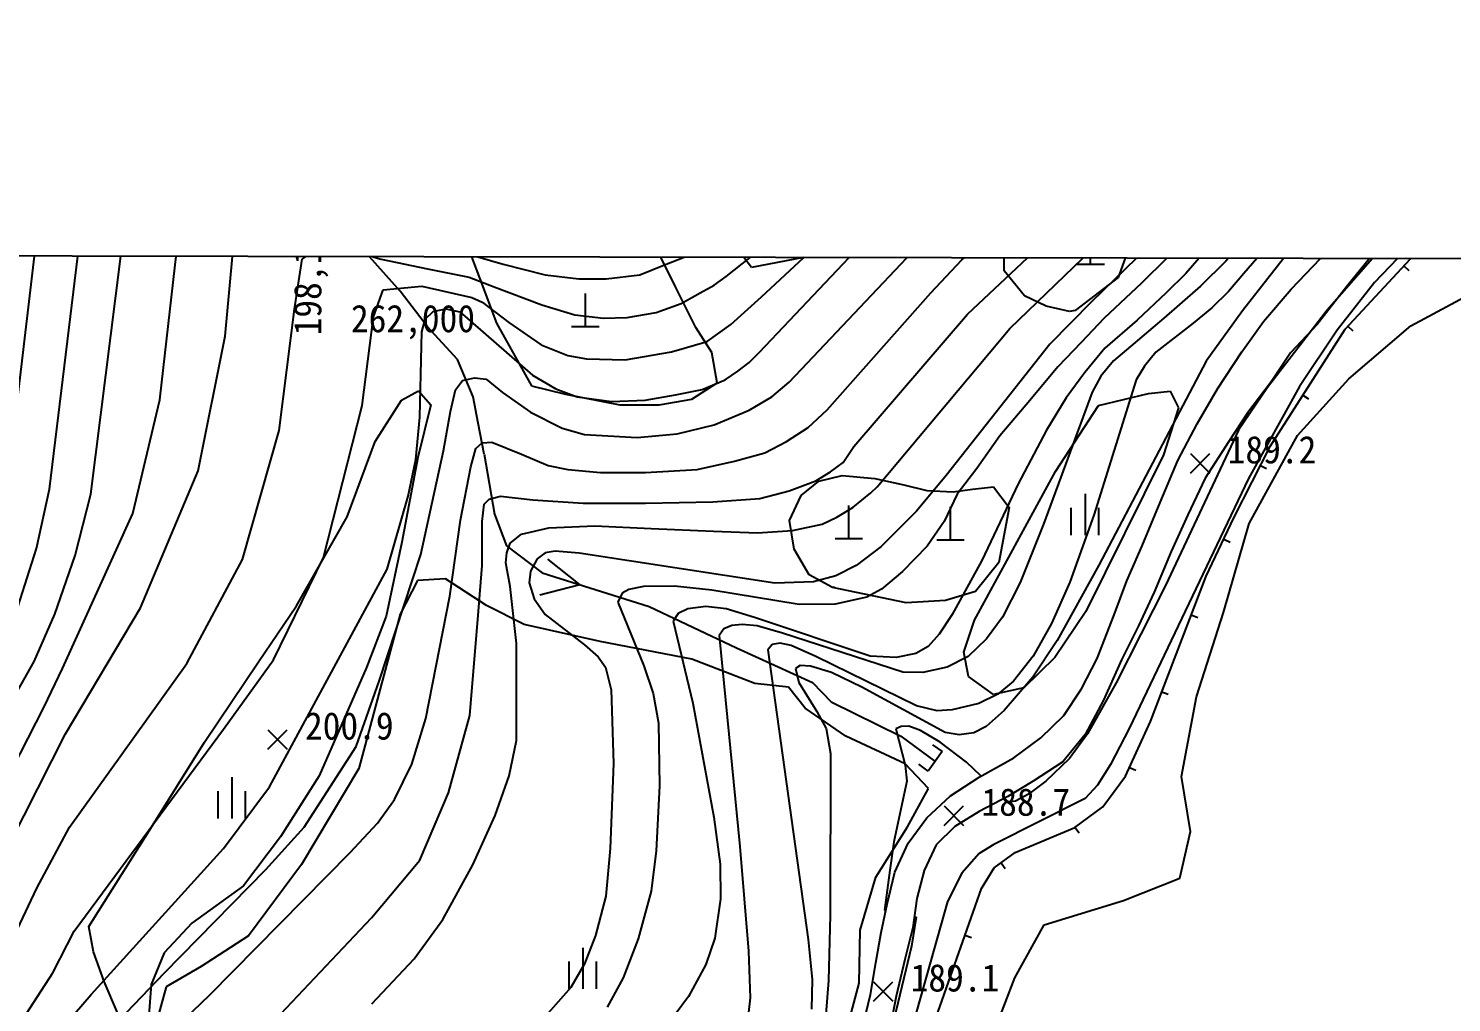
# Model space of a CAD drawing. Header units: millimetres. Extents: x 10470 to 11266, y 1103 to 1807.
# Drawn here: x 10846.3 to 10950.1, y 1491.6 to 1562.6 of the extents above; entities that cross this region are included whole.
import ezdxf
from ezdxf.xclip import XClip

# ---------------------------------------------------------------- set-up
doc = ezdxf.new("R2010")
doc.units = ezdxf.units.MM
doc.header["$LTSCALE"] = 10
doc.header["$MEASUREMENT"] = 0
doc.header["$XCLIPFRAME"] = 2
doc.layers.add('TX-PAPR', color=2, linetype='Continuous', plot=False)
doc.layers.add('TZ-BASE', color=253, linetype='Continuous')
doc.styles.add('HANA', font='GulimChe.ttf')

# ---------------------------------------------------------------- blocks, each defined once
blk = doc.blocks.new('JD-SDFHSFH5FGCFH6')
at = {"layer": 'TZ-BASE'}
for p, q in [((391.43, 91.04, 192), (376.49, 74.08, 192)), ((391.97, 89.49, 191), (377.8, 73.17, 191)), ((340.08, 72.96, 202), (356.97, 86.45, 202)), ((357.25, 74.18, 198), (368.42, 83.96, 198)), ((357.67, 70.22, 197), (371.77, 83.43, 197)), ((293.75, 57.1, 205), (296.67, 80.04, 205)), ((360.75, 69.18, 196), (372.46, 80.46, 196)), ((342.65, 71.49, 201), (351.11, 79.32, 201)), ((287.42, 55.48, 207), (290.05, 77.89, 207)), ((299.91, 73.81, 204), (300.47, 78.16, 204)), ((335.34, 74.33, 201.33), (334.34, 77.37, 201.33)), ((341.93, 73.62, 206.32), (338.82, 77.57, 206.32)), ((372.55, 76.81, 195), (366.71, 71.11, 195)), ((370.18, 77.01, 195.25), (368.64, 72.88, 195.25)), ((385.2, 69.12, 187), (392.92, 77.47, 187)), ((290.76, 57.47, 206), (293.04, 76.42, 206)), ((303.56, 68.61, 203), (304.26, 76.19, 203)), ((320.97, 75.78, 201.33), (322.11, 72.8, 201.33)), ((342.5, 67.45, 200), (350.58, 75.95, 200)), ((366.64, 73.86, 195.08), (366.64, 76.26, 195.08)), ((373.86, 75.9, 194), (370.34, 72.48, 194)), ((382.16, 76.17, 190), (379.12, 72.26, 190)), ((309.17, 74.23, 202), (311, 75.35, 202)), ((311, 75.35, 202), (314.93, 74.23, 202)), ((316.31, 71.9, 202.91), (313.71, 74.8, 202.91)), ((320.6, 74.78, 203), (323.82, 73.85, 203)), ((348.49, 74.87, 206.32), (341.93, 73.62, 206.32)), ((345.56, 66.2, 199), (353.77, 74.89, 199)), ((360.33, 73.38, 195.25), (360.33, 74.91, 195.25)), ((375.18, 74.99, 193), (373.58, 73.17, 193)), ((389.66, 74.97, 188), (387.32, 72.52, 188)), ((298.78, 63.98, 204), (299.91, 73.81, 204)), ((308.61, 70.58, 202), (309.17, 74.23, 202)), ((314.93, 74.23, 202), (318.3, 73.52, 202)), ((323.82, 73.85, 203), (326.89, 73.08, 203)), ((333.78, 73.08, 203), (335.57, 73.8, 203)), ((336.37, 72.22, 201.33), (335.34, 74.33, 201.33)), ((335.57, 73.8, 203), (337.26, 74.46, 203)), ((355, 71.77, 198), (357.25, 74.18, 198)), ((365.64, 73.86, 195.08), (367.64, 73.86, 195.08)), ((376.49, 74.08, 192), (374.66, 72.25, 192)), ((381.26, 72.05, 170.27), (383.56, 74.43, 170.27)), ((387.3, 74.39, 189), (383.87, 70.51, 189)), ((387.07, 74.39, 188.04), (385.29, 72.2, 188.04)), ((389.47, 73.74, 187), (389.84, 73.4, 187)), ((318.3, 73.52, 202), (321.34, 72.91, 202)), ((321.34, 72.91, 202), (323.16, 72.22, 202)), ((322.11, 72.8, 201.33), (323.32, 69.56, 201.33)), ((326.89, 73.08, 203), (329.34, 72.78, 203)), ((329.34, 72.78, 203), (331.33, 72.78, 203)), ((331.33, 72.78, 203), (333.78, 73.08, 203)), ((339.2, 72.32, 202), (340.08, 72.96, 202)), ((361.81, 71.55, 195.25), (360.33, 73.38, 195.25)), ((368.64, 72.88, 195.25), (365.52, 70.49, 195.25)), ((373.58, 73.17, 193), (372.14, 71.76, 193)), ((377.8, 73.17, 191), (376.7, 71.86, 191)), ((314.37, 70.02, 201), (315.07, 71.98, 201)), ((315.07, 71.98, 201), (317.88, 72.26, 201)), ((318.3, 69.3, 202.91), (316.31, 71.9, 202.91)), ((317.88, 72.26, 201), (321.53, 71.42, 201)), ((323.16, 72.22, 202), (326.63, 70.89, 202)), ((329.81, 69.32, 202.69), (329.81, 71.72, 202.69)), ((337.87, 69.25, 201.33), (336.37, 72.22, 201.33)), ((336.8, 70.99, 202), (338.18, 71.76, 202)), ((338.18, 71.76, 202), (339.2, 72.32, 202)), ((347.44, 63.25, 198), (355, 71.77, 198)), ((370.34, 72.48, 194), (367.62, 69.93, 194)), ((372.14, 71.76, 193), (370.04, 69.79, 193)), ((374.66, 72.25, 192), (371.98, 69.93, 192)), ((376.7, 71.86, 191), (375.48, 70.68, 191)), ((379.12, 72.26, 190), (377.72, 70.47, 190)), ((379.24, 69.67, 170.27), (381.26, 72.05, 170.27)), ((385.29, 72.2, 188.04), (383.16, 69.47, 188.04)), ((387.32, 72.52, 188), (384.61, 69.06, 188)), ((389.99, 69.37, 184.95), (394.55, 71.83, 184.95)), ((307.49, 61.73, 202), (308.61, 70.58, 202)), ((318.71, 70.4, 200), (319.65, 70.6, 200)), ((319.65, 70.6, 200), (320.65, 70.39, 200)), ((321.53, 71.42, 201), (322.02, 71.21, 201)), ((322.02, 71.21, 201), (322.29, 71.09, 201)), ((322.29, 71.09, 201), (324.23, 69.61, 201)), ((326.63, 70.89, 202), (329.03, 70.17, 202)), ((334.96, 70.33, 202), (336.8, 70.99, 202)), ((340.42, 69.46, 201), (342.65, 71.49, 201)), ((363.41, 70.79, 195.25), (361.81, 71.55, 195.25)), ((365.1, 70.42, 195.25), (363.41, 70.79, 195.25)), ((366.71, 71.11, 195), (363.66, 68.04, 195)), ((375.48, 70.68, 191), (374.11, 69.57, 191)), ((313.53, 63.56, 201), (314.37, 70.02, 201)), ((317.88, 68.94, 200), (318.14, 69.84, 200)), ((318.14, 69.84, 200), (318.71, 70.4, 200)), ((320.65, 70.39, 200), (325.95, 65.76, 200)), ((323.32, 69.56, 201.33), (325.88, 65, 201.33)), ((324.23, 69.61, 201), (326.58, 67.98, 201)), ((329.03, 70.17, 202), (331.13, 69.92, 202)), ((331.13, 69.92, 202), (332.86, 69.97, 202)), ((332.86, 69.97, 202), (334.96, 70.33, 202)), ((349.39, 60.56, 197), (357.67, 70.22, 197)), ((365.52, 70.49, 195.25), (365.1, 70.42, 195.25)), ((367.62, 69.93, 194), (365.94, 68.16, 194)), ((370.04, 69.79, 193), (367.68, 67.73, 193)), ((371.98, 69.93, 192), (369.58, 67.89, 192)), ((374.11, 69.57, 191), (371.39, 67.44, 191)), ((377.72, 70.47, 190), (375.06, 66.79, 190)), ((377.67, 67.48, 170.27), (379.24, 69.67, 170.27)), ((383.87, 70.51, 189), (379.54, 64.88, 189)), ((301.59, 58.79, 203), (303.56, 68.61, 203)), ((317.86, 67.9, 200), (317.88, 68.94, 200)), ((320.49, 66.92, 202.91), (318.3, 69.3, 202.91)), ((328.81, 69.32, 202.69), (330.81, 69.32, 202.69)), ((339.03, 67.42, 201.33), (337.87, 69.25, 201.33)), ((338.69, 68.23, 201), (340.42, 69.46, 201)), ((351.08, 57.63, 196), (360.75, 69.18, 196)), ((379.75, 60.63, 187), (385.2, 69.12, 187)), ((383.16, 69.47, 188.04), (381.22, 67.41, 188.04)), ((384.61, 69.06, 188), (381.87, 64.94, 188)), ((385.39, 69.33, 187), (385.76, 68.99, 187)), ((385.47, 65.51, 184.95), (389.99, 69.37, 184.95)), ((317.74, 62.72, 200), (317.86, 67.9, 200)), ((326.58, 67.98, 201), (328.52, 67.21, 201)), ((332.71, 66.9, 201), (336.08, 67.47, 201)), ((336.08, 67.47, 201), (338.69, 68.23, 201)), ((342.03, 66.99, 200), (342.5, 67.45, 200)), ((363.66, 68.04, 195), (356.11, 58.46, 195)), ((365.94, 68.16, 194), (364.24, 66.39, 194)), ((367.68, 67.73, 193), (366.21, 65.96, 193)), ((369.58, 67.89, 192), (368.3, 66.81, 192)), ((371.39, 67.44, 191), (370.57, 66.42, 191)), ((375.88, 64.77, 170.27), (377.67, 67.48, 170.27)), ((321.63, 64.19, 202.91), (320.49, 66.92, 202.91)), ((328.52, 67.21, 201), (329.9, 66.96, 201)), ((329.9, 66.96, 201), (332.71, 66.9, 201)), ((339.41, 65.21, 201.33), (339.03, 67.42, 201.33)), ((340.92, 66.07, 200), (341.74, 66.7, 200)), ((341.74, 66.7, 200), (342.03, 66.99, 200)), ((375.06, 66.79, 190), (367.23, 51.92, 190)), ((368.3, 66.81, 192), (367.39, 65.7, 192)), ((370.57, 66.42, 191), (369.96, 65.43, 191)), ((381.22, 67.41, 188.04), (379.81, 65.29, 188.04)), ((320.35, 64.71, 199), (320.86, 65.37, 199)), ((320.86, 65.37, 199), (321.73, 65.58, 199)), ((321.73, 65.58, 199), (322.59, 65.47, 199)), ((322.59, 65.47, 199), (323.77, 64.5, 199)), ((325.95, 65.76, 200), (327.65, 64.77, 200)), ((338.32, 64.72, 200), (340.01, 65.44, 200)), ((340.01, 65.44, 200), (340.92, 66.07, 200)), ((344.66, 65.27, 199), (345.56, 66.2, 199)), ((364.24, 66.39, 194), (362.21, 63.93, 194)), ((366.21, 65.96, 193), (364.86, 64.12, 193)), ((367.39, 65.7, 192), (366.76, 64.53, 192)), ((369.96, 65.43, 191), (366.87, 55.56, 191)), ((381.72, 61.38, 184.95), (385.47, 65.51, 184.95)), ((316.41, 63.95, 200.85), (317.65, 64.63, 200.85)), ((317.65, 64.63, 200.85), (318.54, 63.6, 200.85)), ((319.99, 63.12, 199), (320.35, 64.71, 199)), ((323.77, 64.5, 199), (325.81, 63.07, 199)), ((325.88, 65, 201.33), (325.89, 65, 201.33)), ((325.89, 65, 201.33), (328.35, 64.39, 201.33)), ((327.65, 64.77, 200), (329.2, 64.19, 200)), ((328.35, 64.39, 201.33), (332.33, 63.6, 201.33)), ((334.17, 63.95, 200), (336.39, 64.33, 200)), ((336.39, 64.33, 200), (338.32, 64.72, 200)), ((337.57, 64.01, 201.33), (339.41, 65.21, 201.33)), ((343.39, 64.2, 199), (344.66, 65.27, 199)), ((366.76, 64.53, 192), (363.2, 54.92, 192)), ((367.22, 63.55, 190.8), (370.86, 64.44, 190.8)), ((370.86, 64.44, 190.8), (372.43, 64.61, 190.8)), ((372.43, 64.61, 190.8), (373.05, 63.39, 190.8)), ((374.41, 62.22, 170.27), (375.88, 64.77, 170.27)), ((379.54, 64.88, 189), (377.43, 61.77, 189)), ((379.81, 65.29, 188.04), (378.11, 63.05, 188.04)), ((381.87, 64.94, 188), (378.15, 58.23, 188)), ((382.11, 64.32, 187), (382.53, 64.05, 187)), ((296.82, 55.7, 204), (298.78, 63.98, 204)), ((310.72, 52.47, 201), (313.53, 63.56, 201)), ((314.48, 60.94, 200.85), (316.41, 63.95, 200.85)), ((318.54, 63.6, 200.85), (317.6, 59.77, 200.85)), ((322, 62.28, 202.91), (321.63, 64.19, 202.91)), ((329.2, 64.19, 200), (331.71, 63.85, 200)), ((331.71, 63.85, 200), (334.17, 63.95, 200)), ((332.33, 63.6, 201.33), (335.2, 63.6, 201.33)), ((335.2, 63.6, 201.33), (337.57, 64.01, 201.33)), ((341.75, 63.23, 199), (343.39, 64.2, 199)), ((362.21, 63.93, 194), (360.01, 61.34, 194)), ((364.86, 64.12, 193), (363.42, 61.76, 193)), ((364.09, 58.76, 190.8), (367.22, 63.55, 190.8)), ((373.05, 63.39, 190.8), (371.95, 59.97, 190.8)), ((317.46, 59.63, 200), (317.74, 62.72, 200)), ((319.48, 60.26, 199), (319.99, 63.12, 199)), ((322.43, 60.02, 202.91), (322, 62.28, 202.91)), ((325.81, 63.07, 199), (328.11, 61.9, 199)), ((339.2, 62.15, 199), (341.75, 63.23, 199)), ((346.04, 61.95, 198), (347.44, 63.25, 198)), ((378.11, 63.05, 188.04), (376.71, 60.93, 188.04)), ((304.82, 52.33, 202), (307.49, 61.73, 202)), ((328.11, 61.9, 199), (329.75, 61.44, 199)), ((329.75, 61.44, 199), (333.58, 61.23, 199)), ((333.58, 61.23, 199), (336.49, 61.49, 199)), ((336.49, 61.49, 199), (339.2, 62.15, 199)), ((344.46, 60.93, 198), (346.04, 61.95, 198)), ((360.01, 61.34, 194), (358.34, 58.98, 194)), ((363.42, 61.76, 193), (361.36, 57.86, 193)), ((377.43, 61.77, 189), (372.1, 50.43, 189)), ((373, 59.54, 170.27), (374.41, 62.22, 170.27)), ((378.19, 54.96, 184.95), (381.72, 61.38, 184.95)), ((312.44, 55.45, 200.85), (314.48, 60.94, 200.85)), ((317.82, 52.69, 199), (319.48, 60.26, 199)), ((321.47, 59.09, 198), (321.83, 60.42, 198)), ((321.83, 60.42, 198), (322.29, 60.83, 198)), ((322.29, 60.83, 198), (323, 60.88, 198)), ((323, 60.88, 198), (325.15, 60.01, 198)), ((342.88, 60.11, 198), (344.46, 60.93, 198)), ((348.6, 59.4, 197), (349.39, 60.56, 197)), ((376.71, 60.93, 188.04), (374.98, 58.26, 188.04)), ((377.09, 55.37, 187), (379.75, 60.63, 187)), ((317.6, 59.77, 200.85), (316.42, 53.61, 200.85)), ((316.9, 56.96, 200), (317.46, 59.63, 200)), ((322.43, 60.02, 188.51), (323.19, 55.65, 188.51)), ((325.15, 60.01, 198), (327.09, 59.19, 198)), ((327.09, 59.19, 198), (328.52, 58.89, 198)), ((337.97, 58.89, 198), (340.68, 59.5, 198)), ((340.68, 59.5, 198), (342.88, 60.11, 198)), ((347.68, 58.73, 197), (348.6, 59.4, 197)), ((371.95, 59.97, 190.8), (366.3, 48.54, 190.8)), ((371.7, 56.5, 170.27), (373, 59.54, 170.27)), ((373.92, 58.63, 189.2), (375.33, 60.05, 189.2)), ((373.92, 60.05, 189.2), (375.33, 58.63, 189.2)), ((379.02, 59.18, 187), (379.46, 58.96, 187)), ((297.38, 48.82, 203), (301.59, 58.79, 203)), ((320.7, 55.21, 198), (321.47, 59.09, 198)), ((328.52, 58.89, 198), (330.92, 58.68, 198)), ((330.92, 58.68, 198), (334.19, 58.68, 198)), ((334.19, 58.68, 198), (337.97, 58.89, 198)), ((346.6, 58.07, 197), (347.68, 58.73, 197)), ((346.83, 58.05, 195.32), (348.54, 58.45, 195.32)), ((348.54, 58.45, 195.32), (350.91, 58.23, 195.32)), ((350.91, 58.23, 195.32), (353.02, 57.77, 195.32)), ((356.11, 58.46, 195), (353.94, 55.86, 195)), ((358.34, 58.98, 194), (356.9, 57.09, 194)), ((358.18, 47.92, 190.8), (364.09, 58.76, 190.8)), ((378.15, 58.23, 188), (369.44, 40.01, 188)), ((374.98, 58.26, 188.04), (373.72, 55.59, 188.04)), ((289.79, 53.14, 206), (290.76, 57.47, 206)), ((292.63, 52.63, 205), (293.75, 57.1, 205)), ((342.52, 56.79, 197), (344.66, 57.35, 197)), ((344.66, 57.35, 197), (346.6, 58.07, 197)), ((345.54, 57, 195.32), (346.83, 58.05, 195.32)), ((349.31, 56.13, 196), (350.61, 57.2, 196)), ((350.61, 57.2, 196), (351.08, 57.63, 196)), ((353.02, 57.77, 195.32), (354.69, 57.36, 195.32)), ((354.69, 57.36, 195.32), (356.63, 57.27, 195.32)), ((356.9, 57.09, 194), (355.96, 55.1, 194)), ((356.63, 57.27, 195.32), (358.03, 57.45, 195.32)), ((358.03, 57.45, 195.32), (359.57, 57.62, 195.32)), ((361.36, 57.86, 193), (358.72, 52.27, 193)), ((359.57, 57.62, 195.32), (360.7, 56.13, 195.32)), ((366.23, 57.11, 191.58), (366.23, 54.11, 191.58)), ((315.35, 51.63, 200), (316.9, 56.96, 200)), ((322.29, 55.11, 197), (322.44, 56.38, 197)), ((322.44, 56.38, 197), (322.8, 56.74, 197)), ((322.8, 56.74, 197), (323.62, 56.94, 197)), ((323.62, 56.94, 197), (325.97, 56.69, 197)), ((325.97, 56.69, 197), (329.64, 56.43, 197)), ((329.64, 56.43, 197), (334.19, 56.43, 197)), ((334.19, 56.43, 197), (339.09, 56.54, 197)), ((339.09, 56.54, 197), (342.52, 56.79, 197)), ((344.7, 55.18, 195.32), (345.54, 57, 195.32)), ((348.14, 55.41, 196), (349.31, 56.13, 196)), ((349.01, 53.86, 196.14), (349.01, 56.26, 196.14)), ((356.43, 53.77, 194.88), (356.43, 56.17, 194.88)), ((360.7, 56.13, 195.32), (359.95, 52.12, 195.32)), ((365.23, 54.11, 191.58), (365.23, 56.11, 191.58)), ((367.23, 54.11, 191.58), (367.23, 56.11, 191.58)), ((370.4, 53.34, 170.27), (371.7, 56.5, 170.27)), ((291.69, 44.38, 204), (296.82, 55.7, 204)), ((308.75, 48.95, 200.85), (312.44, 55.45, 200.85)), ((319.93, 49.67, 198), (320.7, 55.21, 198)), ((322.29, 51.89, 197), (322.29, 55.11, 197)), ((323.19, 55.65, 188.51), (324.07, 53.32, 188.51)), ((345.02, 53.1, 195.32), (344.7, 55.18, 195.32)), ((347.06, 54.9, 196), (348.14, 55.41, 196)), ((353.94, 55.86, 195), (351.36, 53.29, 195)), ((355.96, 55.1, 194), (354.73, 53.31, 194)), ((366.87, 55.56, 191), (365.13, 50.68, 191)), ((373.72, 55.59, 188.04), (372.5, 52.92, 188.04)), ((375.07, 51.13, 187), (377.09, 55.37, 187)), ((324.33, 53.52, 196), (325.15, 54.19, 196)), ((325.15, 54.19, 196), (327.14, 54.65, 196)), ((327.14, 54.65, 196), (330.51, 54.8, 196)), ((330.51, 54.8, 196), (334.6, 54.59, 196)), ((334.6, 54.59, 196), (339.15, 54.39, 196)), ((339.15, 54.39, 196), (342.36, 54.29, 196)), ((342.36, 54.29, 196), (344.92, 54.44, 196)), ((344.92, 54.44, 196), (347.06, 54.9, 196)), ((363.2, 54.92, 192), (361.5, 50.67, 192)), ((376.33, 48.47, 184.95), (378.19, 54.96, 184.95)), ((288.45, 48.86, 206), (289.79, 53.14, 206)), ((316.42, 53.61, 200.85), (315.3, 48.2, 200.85)), ((324.07, 53.32, 188.51), (326.65, 51.37, 188.51)), ((324.08, 52.81, 196), (324.33, 53.52, 196)), ((327.62, 52.95, 195), (326.88, 52.81, 195)), ((329.36, 52.79, 195), (327.62, 52.95, 195)), ((346.13, 51.22, 195.32), (345.02, 53.1, 195.32)), ((348.01, 53.86, 196.14), (350.01, 53.86, 196.14)), ((351.36, 53.29, 195), (349.54, 51.9, 195)), ((354.73, 53.31, 194), (352.93, 51.45, 194)), ((355.43, 53.77, 194.88), (357.43, 53.77, 194.88)), ((369.28, 50.77, 170.27), (370.4, 53.34, 170.27)), ((372.5, 52.92, 188.04), (371.27, 49.96, 188.04)), ((376.35, 53.81, 187), (376.8, 53.59, 187)), ((291.14, 48.35, 205), (292.63, 52.63, 205)), ((300.75, 44.75, 202), (304.82, 52.33, 202)), ((307.07, 45.03, 201), (310.72, 52.47, 201)), ((314.79, 43.48, 199), (317.82, 52.69, 199)), ((322.03, 48.57, 197), (322.29, 51.89, 197)), ((324.02, 52.09, 196), (324.08, 52.81, 196)), ((324.33, 50.36, 196), (324.02, 52.09, 196)), ((326.29, 52.39, 195), (325.81, 51.49, 195)), ((326.88, 52.81, 195), (326.29, 52.39, 195)), ((327.05, 52.36, 188.51), (329.4, 50.5, 188.51)), ((343.61, 50.61, 195), (329.36, 52.79, 195)), ((349.54, 51.9, 195), (348.06, 51.14, 195)), ((358.72, 52.27, 193), (356.55, 48.32, 193)), ((359.95, 52.12, 195.32), (358.24, 50, 195.32)), ((367.23, 51.92, 190), (364.2, 46.44, 190)), ((306.79, 35.76, 200), (315.35, 51.63, 200)), ((319.61, 50.92, 198.64), (317.57, 50.8, 198.64)), ((322.6, 48.99, 198.64), (319.61, 50.92, 198.64)), ((325.81, 51.49, 195), (325.71, 50.63, 195)), ((326.65, 51.37, 188.51), (334.46, 48.91, 188.51)), ((347.83, 50.29, 195.32), (346.13, 51.22, 195.32)), ((348.06, 51.14, 195), (346.45, 50.72, 195)), ((352.93, 51.45, 194), (351.4, 50.18, 194)), ((371.01, 40.54, 187), (375.07, 51.13, 187)), ((317.57, 50.8, 198.64), (316.31, 48.34, 198.64)), ((324.59, 47.96, 196), (324.33, 50.36, 196)), ((325.71, 50.63, 195), (326.07, 49.46, 195)), ((329.4, 50.5, 188.51), (326.5, 49.73, 188.51)), ((332.48, 49.89, 194), (332.18, 49.23, 194)), ((332.97, 50.16, 194), (332.48, 49.89, 194)), ((334.04, 50.37, 194), (332.97, 50.16, 194)), ((336.31, 50.39, 194), (334.04, 50.37, 194)), ((339.02, 50.11, 194), (336.31, 50.39, 194)), ((345.39, 49.06, 194), (339.02, 50.11, 194)), ((346.45, 50.72, 195), (343.61, 50.61, 195)), ((347.98, 50.31, 195.32), (347.83, 50.29, 195.32)), ((353.19, 49.17, 195.32), (347.83, 50.29, 195.32)), ((351.4, 50.18, 194), (350.33, 49.59, 194)), ((358.24, 50, 195.32), (356.05, 49.34, 195.32)), ((361.5, 50.67, 192), (360.22, 48.13, 192)), ((365.13, 50.68, 191), (363.79, 47.66, 191)), ((368.35, 48.31, 170.27), (369.28, 50.77, 170.27)), ((372.1, 50.43, 189), (368.49, 43.34, 189)), ((371.27, 49.96, 188.04), (370.12, 47.5, 188.04)), ((291.91, 39.64, 203), (297.38, 48.82, 203)), ((305.99, 44.88, 200.85), (308.75, 48.95, 200.85)), ((318.17, 40.75, 198), (319.93, 49.67, 198)), ((325.35, 47.61, 198.64), (322.6, 48.99, 198.64)), ((326.07, 49.46, 195), (326.87, 48.33, 195)), ((332.18, 49.23, 194), (334.07, 44.59, 194)), ((334.46, 48.91, 188.51), (340.82, 45.89, 188.51)), ((338.6, 48.9, 193), (337.27, 48.73, 193)), ((340.07, 48.73, 193), (338.6, 48.9, 193)), ((348.01, 49.09, 194), (345.39, 49.06, 194)), ((350.33, 49.59, 194), (348.01, 49.09, 194)), ((356.05, 49.34, 195.32), (353.19, 49.17, 195.32)), ((289.62, 44.91, 205), (291.14, 48.35, 205)), ((316.31, 48.34, 198.64), (313.29, 37.1, 198.64)), ((315.3, 48.2, 200.85), (313.86, 44.46, 200.85)), ((321.39, 40.96, 197), (322.03, 48.57, 197)), ((324.79, 46.22, 196), (324.59, 47.96, 196)), ((326.87, 48.33, 195), (329.74, 46.12, 195)), ((336.58, 48.4, 193), (336.21, 47.83, 193)), ((336.21, 47.83, 193), (337.64, 41.86, 193)), ((337.27, 48.73, 193), (336.58, 48.4, 193)), ((342.13, 48.11, 193), (340.07, 48.73, 193)), ((350.56, 45.3, 193), (342.13, 48.11, 193)), ((356.55, 48.32, 193), (355.61, 46.89, 193)), ((357.39, 45.58, 190.8), (358.18, 47.92, 190.8)), ((360.22, 48.13, 192), (359.06, 46.55, 192)), ((366.3, 48.54, 190.8), (364.04, 45.19, 190.8)), ((367.11, 45.13, 170.27), (368.35, 48.31, 170.27)), ((373.98, 48.3, 187), (374.45, 48.12, 187)), ((374.35, 42.32, 184.95), (376.33, 48.47, 184.95)), ((330.9, 46.37, 198.64), (325.35, 47.61, 198.64)), ((339.9, 47.29, 192), (339.56, 46.79, 192)), ((339.56, 46.79, 192), (341.08, 31.42, 192)), ((340.48, 47.52, 192), (339.9, 47.29, 192)), ((341.23, 47.61, 192), (340.48, 47.52, 192)), ((342.33, 47.51, 192), (341.23, 47.61, 192)), ((344.19, 46.96, 192), (342.33, 47.51, 192)), ((352.94, 44.13, 192), (344.19, 46.96, 192)), ((355.61, 46.89, 193), (354.8, 46, 193)), ((363.79, 47.66, 191), (362.44, 45.29, 191)), ((370.12, 47.5, 188.04), (368.88, 45.02, 188.04)), ((324.8, 43.36, 196), (324.79, 46.22, 196)), ((329.74, 46.12, 195), (330.75, 45.23, 195)), ((337.57, 45.06, 198.64), (330.9, 46.37, 198.64)), ((340.82, 45.89, 188.51), (346.36, 43.37, 188.51)), ((343.42, 46.13, 191), (343.1, 45.75, 191)), ((343.1, 45.75, 191), (346.04, 24.63, 191)), ((344.01, 46.24, 191), (343.42, 46.13, 191)), ((344.81, 46.06, 191), (344.01, 46.24, 191)), ((346.61, 45.26, 191), (344.81, 46.06, 191)), ((354.8, 46, 193), (353.91, 45.48, 193)), ((359.06, 46.55, 192), (357.71, 45.27, 192)), ((364.2, 46.44, 190), (362.42, 43.77, 190)), ((287.79, 41.62, 205), (289.62, 44.91, 205)), ((292.21, 32.82, 202), (300.75, 44.75, 202)), ((302.05, 39.03, 200.85), (305.99, 44.88, 200.85)), ((303.42, 39.97, 201), (307.07, 45.03, 201)), ((330.75, 45.23, 195), (331.28, 44.5, 195)), ((342.17, 43.29, 198.64), (337.57, 45.06, 198.64)), ((353.95, 41.67, 191), (346.61, 45.26, 191)), ((352.46, 45.2, 193), (350.56, 45.3, 193)), ((353.91, 45.48, 193), (352.46, 45.2, 193)), ((357.71, 45.27, 192), (356.19, 44.49, 192)), ((357.73, 43.82, 190.8), (357.39, 45.58, 190.8)), ((362.44, 45.29, 191), (361.01, 43.48, 191)), ((364.04, 45.19, 190.8), (361.78, 42.98, 190.8)), ((365.98, 42.9, 170.27), (367.11, 45.13, 170.27)), ((368.88, 45.02, 188.04), (367.58, 42.09, 188.04)), ((290.35, 41.6, 204), (291.69, 44.38, 204)), ((313.86, 44.46, 200.85), (310.4, 36.58, 200.85)), ((331.28, 44.5, 195), (331.69, 42.83, 195)), ((334.07, 44.59, 194), (334.76, 42.56, 194)), ((345.47, 44.6, 190), (345.12, 44.4, 190)), ((345.12, 44.4, 190), (345.36, 43.37, 190)), ((346.21, 44.56, 190), (345.47, 44.6, 190)), ((347.76, 44.1, 190), (346.21, 44.56, 190)), ((349.97, 43.04, 190), (347.76, 44.1, 190)), ((354.4, 44.09, 192), (352.94, 44.13, 192)), ((356.19, 44.49, 192), (354.4, 44.09, 192)), ((359.55, 42.49, 190.8), (357.73, 43.82, 190.8)), ((362.42, 43.77, 190), (360.34, 41.33, 190)), ((313.1, 38.71, 199), (314.79, 43.48, 199)), ((324.78, 39.15, 196), (324.8, 43.36, 196)), ((331.69, 42.83, 195), (331.86, 37.47, 195)), ((334.76, 42.56, 194), (335.14, 40.4, 194)), ((344.62, 43.04, 198.64), (342.17, 43.29, 198.64)), ((345.84, 41.49, 198.64), (344.62, 43.04, 198.64)), ((345.36, 43.37, 190), (346.67, 41.26, 190)), ((346.36, 43.37, 188.51), (347.73, 41.97, 188.51)), ((356.04, 39.73, 190), (349.97, 43.04, 190)), ((361.78, 42.98, 190.8), (359.55, 42.49, 190.8)), ((361.01, 43.48, 191), (359.88, 42.51, 191)), ((364.69, 40.97, 170.27), (365.98, 42.9, 170.27)), ((368.49, 43.34, 189), (366.4, 39.62, 189)), ((371.83, 42.7, 187), (372.3, 42.52, 187)), ((282.47, 26.3, 204), (290.35, 41.6, 204)), ((337.64, 41.86, 193), (339.17, 33.55, 193)), ((347.73, 41.97, 188.51), (352.8, 39.47, 188.51)), ((355.45, 41.3, 191), (353.95, 41.67, 191)), ((358.5, 41.83, 191), (356.54, 41.37, 191)), ((359.88, 42.51, 191), (358.5, 41.83, 191)), ((367.58, 42.09, 188.04), (366.23, 39.57, 188.04)), ((373.27, 36.53, 184.95), (374.35, 42.32, 184.95)), ((317.16, 37.43, 198), (318.17, 40.75, 198)), ((319.84, 35.34, 197), (321.39, 40.96, 197)), ((348.79, 39.46, 198.64), (345.84, 41.49, 198.64)), ((346.67, 41.26, 190), (347.36, 40.03, 190)), ((356.54, 41.37, 191), (355.45, 41.3, 191)), ((360.34, 41.33, 190), (359.03, 40.16, 190)), ((363.02, 39.35, 170.27), (364.69, 40.97, 170.27)), ((369.19, 36.55, 187), (371.01, 40.54, 187)), ((284.53, 25.12, 203), (291.91, 39.64, 203)), ((292.55, 25.24, 201), (303.42, 39.97, 201)), ((306.66, 38.5, 200.93), (308.07, 39.92, 200.93)), ((306.66, 39.92, 200.93), (308.07, 38.5, 200.93)), ((335.14, 40.4, 194), (335.22, 35.83, 194)), ((347.36, 40.03, 190), (347.68, 38.19, 190)), ((353.13, 37.44, 198.64), (348.79, 39.46, 198.64)), ((352.83, 40.17, 189), (352.44, 40, 189)), ((352.44, 40, 189), (353.11, 37.35, 189)), ((352.8, 39.47, 188.51), (355.31, 37.62, 188.51)), ((353.38, 40.18, 189), (352.83, 40.17, 189)), ((354.25, 39.88, 189), (353.38, 40.18, 189)), ((355.67, 39.03, 189), (354.25, 39.88, 189)), ((357.05, 39.56, 190), (356.04, 39.73, 190)), ((358.13, 39.7, 190), (357.05, 39.56, 190)), ((359.03, 40.16, 190), (358.13, 39.7, 190)), ((366.23, 39.57, 188.04), (364.61, 37.58, 188.04)), ((366.4, 39.62, 189), (365.09, 37.83, 189)), ((369.44, 40.01, 188), (368.09, 37.39, 188)), ((298.02, 32.56, 200.85), (302.05, 39.03, 200.85)), ((309.31, 32.82, 199), (313.1, 38.71, 199)), ((324.25, 36.57, 196), (324.78, 39.15, 196)), ((355.11, 38.83, 188.51), (355.81, 38.33, 188.51)), ((357.59, 37.56, 189), (355.67, 39.03, 189)), ((361.03, 37.87, 170.27), (363.02, 39.35, 170.27)), ((315.89, 34.84, 198), (317.16, 37.43, 198)), ((331.86, 37.47, 195), (331.62, 31.28, 195)), ((347.68, 38.19, 190), (347.65, 26.42, 190)), ((353.11, 37.35, 189), (353.25, 36.18, 189)), ((354.83, 35.64, 198.64), (353.13, 37.44, 198.64)), ((354.8, 36.91, 188.51), (354.11, 37.41, 188.51)), ((355.81, 38.33, 188.51), (354.8, 36.91, 188.51)), ((358.64, 36.56, 189), (357.59, 37.56, 189)), ((358.51, 36.48, 170.27), (361.03, 37.87, 170.27)), ((364.61, 37.58, 188.04), (362.46, 36.18, 188.04)), ((365.09, 37.83, 189), (363.38, 36.19, 189)), ((368.09, 37.39, 188), (367.13, 35.9, 188)), ((304.04, 36.46, 201.1), (304.04, 33.46, 201.1)), ((310.4, 36.58, 200.85), (307.59, 32.13, 200.85)), ((313.29, 37.1, 198.64), (309.12, 30.1, 198.64)), ((323.24, 33.67, 196), (324.25, 36.57, 196)), ((356.43, 35.1, 170.27), (358.51, 36.48, 170.27)), ((367.53, 34.31, 187), (369.19, 36.55, 187)), ((369.47, 37.18, 187), (369.93, 36.98, 187)), ((373.93, 32.5, 184.95), (373.27, 36.53, 184.95)), ((303.04, 33.46, 201.1), (303.04, 35.46, 201.1)), ((303.42, 31.27, 200), (306.79, 35.76, 200)), ((305.04, 33.46, 201.1), (305.04, 35.46, 201.1)), ((317.74, 30.43, 197), (319.84, 35.34, 197)), ((335.22, 35.83, 194), (334.96, 31.1, 194)), ((353.25, 36.18, 189), (352.29, 31.75, 189)), ((353.3, 32.85, 198.64), (354.83, 35.64, 198.64)), ((362.46, 36.18, 188.04), (360.61, 35.07, 188.04)), ((363.38, 36.19, 189), (362.1, 35.23, 189)), ((367.13, 35.9, 188), (366.24, 34.92, 188)), ((314.65, 33.13, 198), (315.89, 34.84, 198)), ((354.71, 33.51, 170.27), (356.43, 35.1, 170.27)), ((355.97, 32.95, 188.66), (357.38, 34.37, 188.66)), ((355.97, 34.37, 188.66), (357.38, 32.95, 188.66)), ((360.61, 35.07, 188.04), (358.51, 33.98, 188.04)), ((366.24, 34.92, 188), (359.58, 31.56, 188)), ((360.65, 34.64, 189), (360.34, 34.93, 189)), ((361.16, 34.71, 189), (360.65, 34.64, 189)), ((362.1, 35.23, 189), (361.16, 34.71, 189)), ((365.49, 32.81, 187), (367.53, 34.31, 187)), ((321.6, 30.09, 196), (323.24, 33.67, 196)), ((339.17, 33.55, 193), (339.63, 30.12, 193)), ((353.33, 31.65, 170.27), (354.71, 33.51, 170.27)), ((358.51, 33.98, 188.04), (356.73, 32.88, 188.04)), ((289.82, 28.37, 202), (292.21, 32.82, 202)), ((293.61, 25.58, 200.85), (298.02, 32.56, 200.85)), ((306.51, 29.73, 199), (309.31, 32.82, 199)), ((312.66, 30.99, 198), (314.65, 33.13, 198)), ((350.98, 29.18, 198.64), (353.3, 32.85, 198.64)), ((356.73, 32.88, 188.04), (355.39, 31.55, 188.04)), ((361.15, 30.97, 187), (365.49, 32.81, 187)), ((365.5, 32.82, 187), (365.8, 32.42, 187)), ((373.15, 29.11, 184.95), (373.93, 32.5, 184.95)), ((293.79, 20.63, 200), (303.42, 31.27, 200)), ((307.59, 32.13, 200.85), (304.88, 28.56, 200.85)), ((331.62, 31.28, 195), (331.3, 27.8, 195)), ((341.08, 31.42, 192), (341.7, 23.79, 192)), ((352.29, 31.75, 189), (352, 29.7, 189)), ((352.37, 29.54, 170.27), (353.33, 31.65, 170.27)), ((355.39, 31.55, 188.04), (354.5, 29.68, 188.04)), ((359.58, 31.56, 188), (358.51, 30.91, 188)), ((302.44, 20.6, 198), (312.66, 30.99, 198)), ((309.12, 30.1, 198.64), (305.25, 24.9, 198.64)), ((314.23, 26.22, 197), (317.74, 30.43, 197)), ((319.41, 26.1, 196), (321.6, 30.09, 196)), ((334.96, 31.1, 194), (334.6, 28.16, 194)), ((339.63, 30.12, 193), (339.67, 27.6, 193)), ((358.51, 30.91, 188), (357.26, 29.47, 188)), ((359.62, 29.87, 187), (361.15, 30.97, 187)), ((360.11, 30.23, 187), (360.41, 29.82, 187)), ((299.12, 22.21, 199), (306.51, 29.73, 199)), ((349.83, 25.32, 198.64), (350.98, 29.18, 198.64)), ((352, 29.7, 189), (351.61, 26.78, 189)), ((351.81, 27.21, 170.27), (352.37, 29.54, 170.27)), ((354.5, 29.68, 188.04), (353.98, 27.63, 188.04)), ((357.26, 29.47, 188), (356.2, 27.4, 188)), ((358.68, 28.35, 187), (359.62, 29.87, 187)), ((369.03, 27.48, 184.95), (373.15, 29.11, 184.95)), ((287.58, 23.65, 202), (289.82, 28.37, 202)), ((304.88, 28.56, 200.85), (301.13, 25.83, 200.85)), ((334.6, 28.16, 194), (333.66, 24.69, 194)), ((354.43, 16.31, 187), (358.68, 28.35, 187)), ((331.3, 27.8, 195), (330.56, 24.93, 195)), ((339.67, 27.6, 193), (339.24, 24.73, 193)), ((351.37, 25.16, 170.27), (351.81, 27.21, 170.27)), ((356.2, 27.4, 188), (353.33, 17.25, 188)), ((353.98, 27.63, 188.04), (353.69, 25.52, 188.04)), ((363.25, 25.71, 184.95), (369.03, 27.48, 184.95)), ((307.21, 18.78, 197), (314.23, 26.22, 197)), ((317.33, 23.24, 196), (319.41, 26.1, 196)), ((347.65, 26.42, 190), (347.53, 21.66, 190)), ((351.61, 26.78, 189), (351.71, 26.75, 189)), ((353.92, 26.27, 189), (353.58, 24.15, 189)), ((353.79, 26.3, 189), (353.92, 26.27, 189)), ((290.99, 22.22, 201), (292.55, 25.24, 201)), ((293.95, 23.73, 200.85), (293.61, 25.58, 200.85)), ((301.13, 25.83, 200.85), (299.11, 23.67, 200.85)), ((305.25, 24.9, 198.64), (301.81, 22.67, 198.64)), ((330.56, 24.93, 195), (329.75, 22.87, 195)), ((349.77, 21.46, 198.64), (349.83, 25.32, 198.64)), ((350.99, 22.95, 170.27), (351.37, 25.16, 170.27)), ((353.69, 25.52, 188.04), (353.09, 23.17, 188.04)), ((357.48, 24.96, 187), (357.95, 24.79, 187)), ((361.11, 21.85, 184.95), (363.25, 25.71, 184.95)), ((329.63, 24.04, 194.75), (329.63, 21.04, 194.75)), ((333.66, 24.69, 194), (332.56, 21.85, 194)), ((339.24, 24.73, 193), (338.58, 22.81, 193)), ((346.04, 24.63, 191), (346.34, 21.72, 191)), ((353.58, 24.15, 189), (351.41, 15.08, 189)), ((294.74, 21.59, 200.85), (293.95, 23.73, 200.85)), ((299.11, 23.67, 200.85), (298.17, 21.36, 200.85)), ((314.24, 19.95, 196), (317.33, 23.24, 196)), ((328.63, 21.04, 194.75), (328.63, 23.04, 194.75)), ((329.75, 22.87, 195), (328.74, 21.13, 195)), ((330.63, 21.04, 194.75), (330.63, 23.04, 194.75)), ((341.7, 23.79, 192), (341.83, 20.39, 192)), ((350.6, 20.64, 170.27), (350.99, 22.95, 170.27)), ((353.09, 23.17, 188.04), (352.46, 20.51, 188.04)), ((288.49, 18.34, 201), (290.99, 22.22, 201)), ((296.37, 19.32, 199), (299.12, 22.21, 199)), ((301.81, 22.67, 198.64), (299.26, 21.18, 198.64)), ((332.56, 21.85, 194), (331.4, 19.71, 194)), ((338.58, 22.81, 193), (337.32, 20.48, 193)), ((358.8, 15.85, 184.95), (361.11, 21.85, 184.95)), ((295.74, 19.25, 200.85), (294.74, 21.59, 200.85)), ((298.17, 21.36, 200.85), (297.97, 18.8, 200.85)), ((299.26, 21.18, 198.64), (298.21, 17.4, 198.64)), ((328.74, 21.13, 195), (326.91, 19.06, 195)), ((346.34, 21.72, 191), (346.29, 19.56, 191)), ((347.53, 21.66, 190), (347.33, 19.18, 190)), ((348.89, 18.17, 198.64), (349.77, 21.46, 198.64)), ((350.81, 20.14, 189.1), (352.22, 21.56, 189.1)), ((350.81, 21.56, 189.1), (352.22, 20.14, 189.1)), ((292.58, 19.23, 200), (293.79, 20.63, 200)), ((296.48, 14.94, 198), (302.44, 20.6, 198)), ((337.32, 20.48, 193), (335.79, 18.42, 193)), ((341.83, 20.39, 192), (341.66, 18.91, 192)), ((350.06, 18.42, 170.27), (350.6, 20.64, 170.27)), ((352.46, 20.51, 188.04), (352.01, 18.14, 188.04))]:
    blk.add_line(p, q, dxfattribs=at)
at = {"layer": 'TZ-BASE', "style": 'HANA'}
blk.add_text('198,100', height=2, rotation=90, dxfattribs=at).set_placement((310.56, 68.67))
for s, p in [('262,000', (312.72, 68.9)), ('189.2', (376.63, 59.34, 189.2)), ('200.9', (309.37, 39.21, 200.93)), ('188.7', (358.68, 33.66, 188.66)), ('189.1', (353.52, 20.85, 189.1))]:
    blk.add_text(s, height=2, dxfattribs=at).set_placement(p)

msp = doc.modelspace()

# ---------------------------------------------------------------- linework, layer by layer
at = {"layer": 'TX-PAPR', "flags": 128}
msp.add_lwpolyline([(10559.6, 1396.55), (11254.21, 1395.23), (11259.74, 1545.22), (10554.64, 1546.56), (10559.6, 1396.55)], dxfattribs=at)

# ---------------------------------------------------------------- block references
at = {"layer": 'TZ-BASE'}
ref = msp.add_blockref('JD-SDFHSFH5FGCFH6', (10557.12, 1471.56), dxfattribs=at)
XClip(ref).set_block_clipping_path([(2.4833460004, -75.0048615017), (697.0870356228, -76.3266636377), (702.6246141986, 73.6630701726), (-2.4833460004, 75.0048615017)])

doc.saveas('drawing.dxf')
